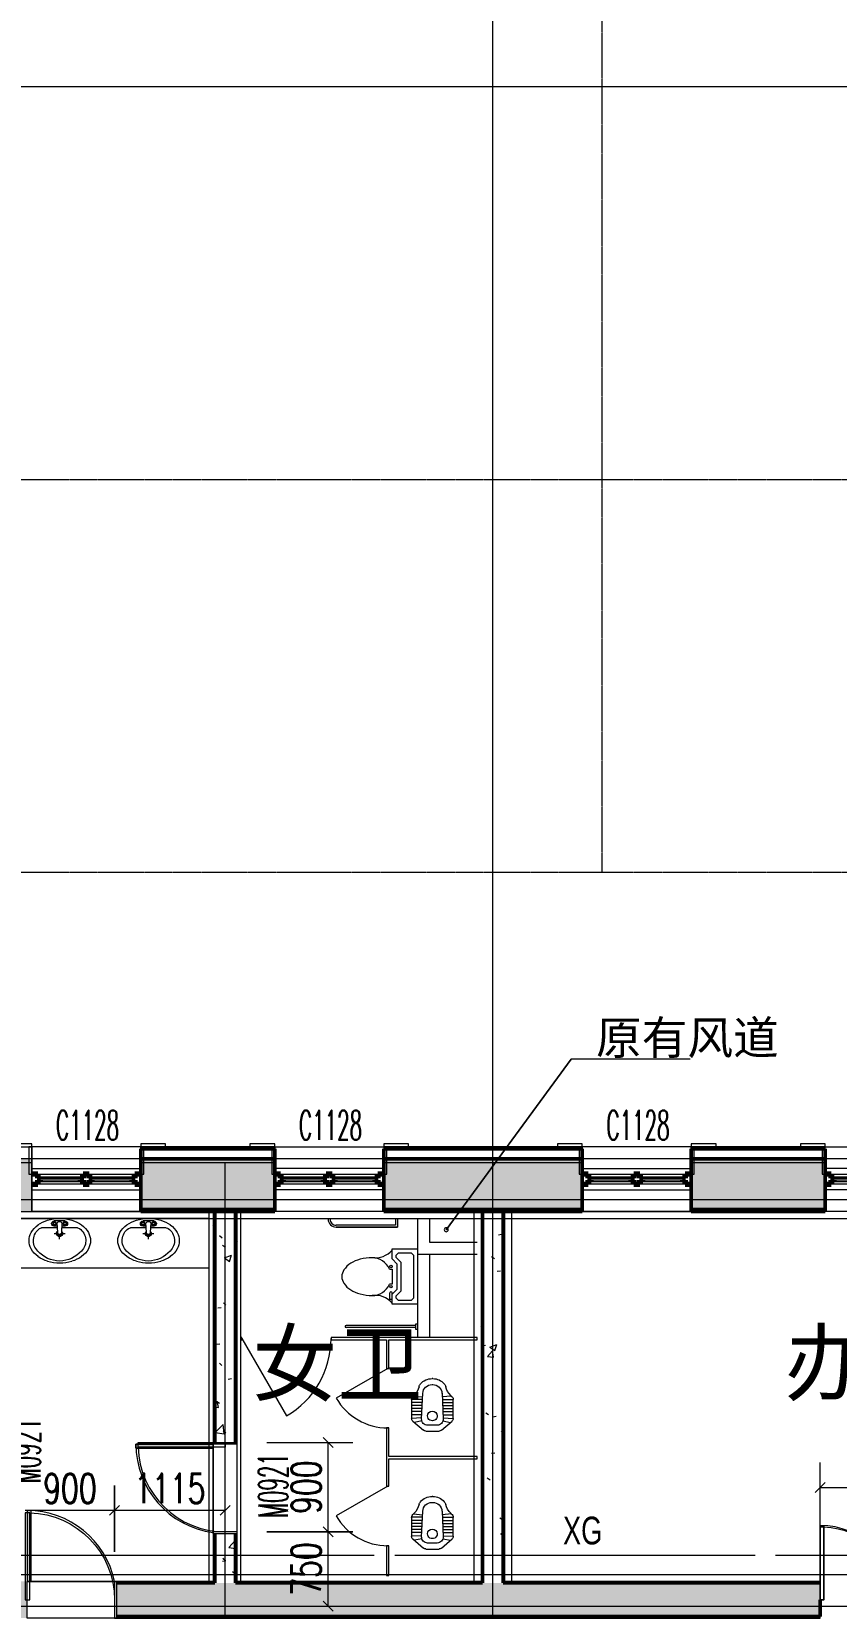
# Model space of a CAD drawing. Header units: millimetres. Extents: x -17321 to 106270, y -22341 to 35329.
# Drawn here: x 17950 to 26062, y 11179 to 27173 of the extents above; entities that cross this region are included whole.
import ezdxf

# ---------------------------------------------------------------- set-up
doc = ezdxf.new("R2010")
doc.units = ezdxf.units.MM
for name, pattern in [('IMPORT-DASHED', [7.5, 5, -2.5]), ('IMPORT-DOTE _2_', [0]), ('轴网线', [22.24, 12.7, -3.18, 3.18, -3.18])]:
    doc.linetypes.add(name, pattern=pattern)
for name, color, linetype, lineweight in [('A-DETL-GENF', 92, 'Continuous', 9), ('A-DOOR', 31, 'Continuous', 18), ('A-FLOR', 192, 'Continuous', 9), ('A-GENM', 13, 'Continuous', 18), ('A-GLAZ', 151, 'Continuous', 18), ('A-WALL', 113, 'Continuous', 50), ('A-WALL-FNSH', 113, 'Continuous', 50), ('A-WALL-PATT', 111, 'Continuous', 50), ('DIM_LEAD', 3, 'Continuous', 9), ('DOTE', 157, 'IMPORT-DOTE _2_', 9), ('LATRINE', 6, 'Continuous', 9), ('LVTRY', 6, 'Continuous', 9), ('PUB_DIM', 135, 'Continuous', 9), ('PUB_TEXT', 250, 'Continuous', 9), ('S-GRID', 1, 'Continuous', 13), ('SURFACE', 11, 'Continuous', 9), ('WALL', 250, 'Continuous', 9), ('WINDOW', 93, 'Continuous', 9), ('WINDOW_TEXT', 250, 'Continuous', 9), ('建筑布置', 127, 'Continuous', 9), ('抹灰', 120, 'Continuous', 9), ('烟道', 4, 'Continuous', 9), ('记者站1205_t3_2__3F导出_dwg', 8, 'Continuous', 9)]:
    doc.layers.add(name, color=color, linetype=linetype, lineweight=lineweight)
doc.styles.add('Arial_2', font='arial.ttf', dxfattribs={"height": 629.266735})
doc.styles.add('Arial_8', font='arial.ttf', dxfattribs={"width": 0.7, "height": 279.600661})
doc.styles.add('Simplex', font='simplex_.ttf', dxfattribs={"width": 0.494118, "height": 297.5})
doc.styles.add('Simplex_2', font='simplex_.ttf', dxfattribs={"width": 0.706, "height": 297.5})
doc.styles.add('Simplex_6', font='simplex_.ttf', dxfattribs={"height": 337.588652})
pattern_1 = [(0, (0, 0), (812.8, 203.2), [33.528, -576.072, 33.528, -576.072, -3251.2]), (0, (0, 0), (812.8, 203.2), [-1219.2, 33.528, -1185.672, 33.528, -576.072, -1422.4]), (0, (0, 0), (812.8, 203.2), [-3048, 33.528, -372.872, 33.528, -982.472]), (120, (304.8, 101.6), (-582.3764, 602.3054), [33.528, -576.072, 33.528, -576.072, -3251.2]), (120, (304.8, 101.6), (-582.3764, 602.3054), [-1219.2, 33.528, -1185.672, 33.528, -576.072, -1422.4]), (120, (304.8, 101.6), (-582.3764, 602.3054), [-3048, 33.528, -372.872, 33.528, -982.472]), (240, (406.4, 508), (-230.4236, -805.5054), [33.528, -576.072, 33.528, -576.072, -3251.2]), (240, (406.4, 508), (-230.4236, -805.5054), [-1219.2, 33.528, -1185.672, 33.528, -576.072, -1422.4]), (240, (406.4, 508), (-230.4236, -805.5054), [-3048, 33.528, -372.872, 33.528, -982.472])]
pattern_2 = [(50, (0, 0), (728.7365, -63.756), [76.2, -838.2]), (355, (0, 0), (-140.972, 764.228), [60.96, -670.56]), (100.451, (60.7, -5.3), (587.77, 700.467), [64.76, -712.36]), (46.184, (0, 203.2), (1084.316, -168.17), [114.3, -1257.3]), (96.636, (90.4, 189.2), (949.61, 989.71), [97.14, -1068.54]), (351.184, (0, 203.2), (949.62, 989.7), [91.44, -1005.84]), (21, (101.6, 152.4), (606.458, -409.061), [76.2, -838.2]), (326, (101.6, 152.4), (247.208, 736.753), [60.96, -670.56]), (71.451, (152.14, 118.3), (853.668, 327.685), [64.76, -712.36]), (37.5, (0, 0), (12.3547, 338.2201), [33.528, -628.904, 33.528, -647.192, -673.1]), (37.5, (0, 0), (12.3547, 338.2201), [-1343.152, 33.528, -639.572]), (7.5, (0, 0), (267.279, 400.722), [33.528, -354.584, 33.528, -613.664, -256.54]), (7.5, (0, 0), (267.279, 400.722), [-1035.304, 33.528, -223.012]), (327.5, (-226.57, 0), (542.3633, -22.9153), [33.528, -220.472, 33.528, -758.952, -1051.56]), (327.5, (-226.57, 0), (542.3633, -22.9153), [-1046.48, 33.528, -1018.032]), (317.5, (-328.17, 0), (592.517, 101.707), [33.528, -296.672, 33.528, -492.76, -746.76]), (317.5, (-328.17, 0), (592.517, 101.707), [-856.488, 33.528, -713.232])]

# ---------------------------------------------------------------- blocks, each defined once
blk = doc.blocks.new('TG-平开木门-双扇7 - M1521-1247899-建模-三层平面图')
at = {"layer": 'A-DOOR', "lineweight": 9}
for p, q in [((-750, 750), (-710, 750)), ((-750, 185), (-750, 750)), ((-710, 0), (-710, 750)), ((750, 750), (710, 750)), ((710, 0), (710, 750)), ((750, 185), (750, 750)), ((-750, 185), (-750, 0)), ((750, 185), (750, 0)), ((-710, 0), (-750, 0)), ((710, 0), (750, 0))]:
    blk.add_line(p, q, dxfattribs=at)
for centre, start, end in [((-750, 0), 360, 90), ((750, 0), 90, 180)]:
    blk.add_arc(centre, 750, start, end, dxfattribs=at)
blk = doc.blocks.new('单扇木门 - M0921-1248845-建模-三层平面图')
at = {"layer": 'A-DOOR'}
blk.add_hatch(color=256, dxfattribs=at).paths.add_polyline_path([(410, -185), (410, -900), (450, -900), (450, -185)], flags=0)
at = {"layer": 'A-DETL-GENF'}
for p, q in [((410, -185), (410, -900)), ((450, -900), (450, -185)), ((410, -900), (450, -900))]:
    blk.add_line(p, q, dxfattribs=at)
at = {"layer": 'A-DOOR'}
for p, q in [((-450, 185), (450, 185)), ((-450, -185), (-450, 185)), ((-450, 185), (450, 185)), ((450, 185), (450, -185)), ((450, -185), (-450, -185)), ((-450, -185), (450, -185)), ((410, -185), (410, -900)), ((450, -900), (450, -185)), ((410, -900), (450, -900))]:
    blk.add_line(p, q, dxfattribs=at)
at = {"layer": 'A-DOOR', "lineweight": 9}
blk.add_arc((450, 0), 900, 191.8931, 270, dxfattribs=at)
blk = doc.blocks.new('单扇木门 - M0921-1248545-建模-三层平面图')
at = {"layer": 'A-DOOR'}
blk.add_hatch(color=256, dxfattribs=at).paths.add_polyline_path([(410, 120), (450, 120), (450, 900), (410, 900)], flags=0)
at = {"layer": 'A-DETL-GENF'}
for p, q in [((410, 900), (410, 120)), ((450, 900), (410, 900)), ((450, 120), (450, 900))]:
    blk.add_line(p, q, dxfattribs=at)
at = {"layer": 'A-DOOR'}
for p, q in [((410, 120), (410, 900)), ((410, 900), (450, 900)), ((450, 900), (450, 120)), ((450, 120), (-450, 120)), ((-450, 120), (-450, -120)), ((-450, 120), (450, 120)), ((450, -120), (450, 120)), ((-450, -120), (450, -120)), ((-450, -120), (450, -120))]:
    blk.add_line(p, q, dxfattribs=at)
at = {"layer": 'A-DOOR', "lineweight": 9}
blk.add_arc((450, 0), 900, 90, 172.3345, dxfattribs=at)
blk = doc.blocks.new('C1128 - C1128-1314676-建模-三层平面图')
at = {"layer": 'A-GLAZ', "lineweight": 70}
for p, q in [((-490, 50), (-550, 50)), ((-490, 10), (-490, 50)), ((-460, 25), (-490, 25)), ((-490, 25), (-490, 10)), ((-460, 10), (-460, 25)), ((-30, 25), (-60, 25)), ((-60, 25), (-60, 10)), ((30, 50), (-30, 50)), ((-30, 50), (-30, 10)), ((-30, 10), (-30, 25)), ((30, 10), (30, 50)), ((60, 25), (30, 25)), ((30, 25), (30, 10)), ((60, 10), (60, 25)), ((490, 25), (460, 25)), ((460, 25), (460, 10)), ((550, 50), (490, 50)), ((490, 50), (490, 10)), ((490, 10), (490, 25)), ((-550, -50), (-490, -50)), ((-490, -50), (-490, -10)), ((-490, -10), (-490, -25)), ((-490, -25), (-460, -25)), ((-460, -25), (-460, -10)), ((-60, -10), (-60, -25)), ((-60, -25), (-30, -25)), ((-30, -10), (-30, -50)), ((-30, -25), (-30, -10)), ((-30, -50), (30, -50)), ((30, -50), (30, -10)), ((30, -10), (30, -25)), ((30, -25), (60, -25)), ((60, -25), (60, -10)), ((460, -10), (460, -25)), ((460, -25), (490, -25)), ((490, -10), (490, -50)), ((490, -25), (490, -10)), ((490, -50), (550, -50))]:
    blk.add_line(p, q, dxfattribs=at)
at = {"layer": 'A-GLAZ'}
for p, q in [((-490, 50), (-30, 50)), ((-490, 10), (-490, -10)), ((-490, 10), (-30, 10)), ((-490, 10), (-490, -10)), ((-460, 25), (-60, 25)), ((-30, -10), (-30, 10)), ((30, 50), (490, 50)), ((30, 10), (490, 10)), ((30, -10), (30, 10)), ((60, 25), (460, 25)), ((490, -10), (490, 10)), ((490, 10), (490, -10)), ((-30, -10), (-490, -10)), ((-30, -50), (-490, -50)), ((-60, -25), (-460, -25)), ((490, -10), (30, -10)), ((490, -50), (30, -50)), ((460, -25), (60, -25))]:
    blk.add_line(p, q, dxfattribs=at)
blk = doc.blocks.new('窗套 - 窗套-1435561-建模-三层平面图')
at = {"layer": 'A-GENM'}
for p, q in [((-550, 30), (-800, 30)), ((-800, 30), (-800, 0)), ((-800, 0), (-550, 0)), ((-550, 0), (-580, 0)), ((-580, 0), (-580, -275)), ((-550, 0), (-550, 30)), ((-550, -275), (-550, 0)), ((800, 30), (550, 30)), ((550, 30), (550, 0)), ((580, 0), (550, 0)), ((550, 0), (550, -275)), ((580, -275), (580, 0)), ((800, 0), (800, 30)), ((550, 0), (800, 0)), ((-580, -275), (-550, -275)), ((550, -275), (580, -275))]:
    blk.add_line(p, q, dxfattribs=at)
blk = doc.blocks.new('记者站1205_t3_2__3F导出_dwg__ArchTick-1307847-建模-三层平面图')
at = {"layer": 'PUB_DIM'}
blk.add_line((-0.5, -0.5), (0.5, 0.5), dxfattribs=at)
blk = doc.blocks.new('记者站1205_t3_2__3F导出_dwg_$TCHSYS$APDOOR2D-1307853-建模-三层平面图')
at = {"layer": 'WINDOW'}
blk.add_line((0.5, 0), (0, 0.866), dxfattribs=at)
blk.add_arc((0.5, 0), 1, 120, 180, dxfattribs=at)
blk = doc.blocks.new('记者站1205_t3_2__3F导出_dwg_$TCHSYS$APDOOR2D-1307855-建模-三层平面图')
at = {"layer": 'LATRINE'}
blk.add_line((0.5, 0), (0, 0.866), dxfattribs=at)
blk.add_arc((0.5, 0), 1, 120, 180, dxfattribs=at)
blk = doc.blocks.new('记者站1205_t3_2__3F导出_dwg_$TCHSYS$WIN2D-1307915-建模-三层平面图')
at = {"layer": 'WINDOW'}
for p, q in [((2596037, 447777), (2594937, 447777)), ((2596037, 447561), (2594937, 447561))]:
    blk.add_line(p, q, dxfattribs=at)
at = {"layer": 'WINDOW', "flags": 128}
blk.add_lwpolyline([(2596037, 447994), (2596037, 447344), (2594937, 447344), (2594937, 447994)], close=True, dxfattribs=at)
blk = doc.blocks.new('记者站1205_t3_2__3F导出_dwg_$TCHSYS$WIN2D-1307917-建模-三层平面图')
at = {"layer": 'WINDOW'}
for p, q in [((2592487, 447777), (2593587, 447777)), ((2592487, 447561), (2593587, 447561))]:
    blk.add_line(p, q, dxfattribs=at)
at = {"layer": 'WINDOW', "flags": 128}
blk.add_lwpolyline([(2592487, 447994), (2592487, 447344), (2593587, 447344), (2593587, 447994)], close=True, dxfattribs=at)
blk = doc.blocks.new('记者站1205_t3_2__3F导出_dwg_$DorLib2D$00000002-1307882-建模-三层平面图')
at = {"layer": 'WINDOW', "flags": 128}
for points in [[(-0.5, 0.4875), (-0.5, 0), (-0.475, 0), (-0.475, 0.4875)], [(0.5, 0.4875), (0.475, 0.4875), (0.475, 0), (0.5, 0)]]:
    blk.add_lwpolyline(points, close=True, dxfattribs=at)
at = {"layer": 'WINDOW'}
for centre, start, end in [((-0.4875, 0), 360, 88.53072), ((0.4875, 0), 91.46928, 180)]:
    blk.add_arc(centre, 0.4875, start, end, dxfattribs=at)
blk = doc.blocks.new('记者站1205_t3_2__3F导出_dwg_$DorLib2D$00000001-1307921-建模-三层平面图')
at = {"layer": 'WINDOW', "flags": 128}
blk.add_lwpolyline([(0.5, 0.975), (0.5, 0), (0.45, 0), (0.45, 0.975)], close=True, dxfattribs=at)
at = {"layer": 'WINDOW'}
blk.add_arc((0.475, 0), 0.975, 91.4693, 180, dxfattribs=at)
blk = doc.blocks.new('记者站1205_t3_2__3F导出_dwg_$TCHSYS$WIN2D-1307934-建模-三层平面图')
at = {"layer": 'WINDOW'}
for p, q in [((2586937, 447777), (2588037, 447777)), ((2586937, 447561), (2588037, 447561))]:
    blk.add_line(p, q, dxfattribs=at)
at = {"layer": 'WINDOW', "flags": 128}
blk.add_lwpolyline([(2586937, 447994), (2586937, 447344), (2588037, 447344), (2588037, 447994)], close=True, dxfattribs=at)
blk = doc.blocks.new('记者站1205_t3_2__3F导出_dwg_$DorLib2D$00000001-1307850-建模-三层平面图')
at = {"layer": 'WINDOW', "flags": 128}
blk.add_lwpolyline([(0.5, 0.975), (0.5, 0), (0.45, 0), (0.45, 0.975)], close=True, dxfattribs=at)
at = {"layer": 'WINDOW'}
blk.add_arc((0.475, 0), 0.975, 91.4693, 180, dxfattribs=at)
blk = doc.blocks.new('记者站1205_t3_2__3F导出_dwg_$TCHSYS$WIN2D-1307935-建模-三层平面图')
at = {"layer": 'WINDOW'}
for p, q in [((2590487, 447777), (2589387, 447777)), ((2590487, 447561), (2589387, 447561))]:
    blk.add_line(p, q, dxfattribs=at)
at = {"layer": 'WINDOW', "flags": 128}
blk.add_lwpolyline([(2590487, 447994), (2590487, 447344), (2589387, 447344), (2589387, 447994)], close=True, dxfattribs=at)
blk = doc.blocks.new('记者站1205_t3_2__3F导出_dwg_zxcewe-1307952-建模-三层平面图')
at = {"layer": '建筑布置'}
for p, q in [((494, 145), (494, -555)), ((514, 145), (514, -555))]:
    blk.add_line(p, q, dxfattribs=at)
at = {"layer": '建筑布置', "flags": 128}
for points in [[(178, -89), (127, -38), (-127, -38), (-178, -89), (-279, -89), (-279, 165), (279, 165), (279, -89), (178, -89), (165, -89)], [(479, 165), (479, 145), (529, 145), (529, 165)], [(-579, -35), (-499, -35), (-499, -655), (-499, -35)], [(-579, -55), (-519, -55), (-519, -655)], [(-76, -118), (-76, -89), (76, -89), (76, -118)], [(229, -89), (229, -114), (165, -114)]]:
    blk.add_lwpolyline(points, dxfattribs=at)
blk.add_lwpolyline([(194, -51), (143, 0), (-143, 0), (-194, -51), (-216, -51), (-241, -25), (-241, 102), (-216, 127), (216, 127), (241, 102), (241, -25), (216, -51)], close=True, dxfattribs=at)
at = {"layer": '建筑布置'}
for centre in [(-102, -102), (102, -102)]:
    blk.add_circle(centre, 12.7, dxfattribs=at)
for centre, radius, start, end in [((-417, -261), 228, 352.2011, 48.911), ((0, -292), 191, 113.5782, 180), ((0, -292), 191, 360, 66.4218), ((165, -102), 12.7, 90, 270), ((417, -261), 228, 131.089, 187.7989), ((296, -292), 486, 180, 194.5143), ((-296, -292), 486, 345.4857, 360), ((150, -330), 335, 194.5143, 212.0054), ((-150, -330), 335, 327.9946, 345.4857), ((58, -387), 227, 212.0054, 236.4659), ((0, -475), 122, 236.4659, 270), ((0, -475), 122, 270, 303.5341), ((-58, -387), 227, 303.5341, 327.9946), ((504, -555), 10, 180, 360), ((-579, -655), 60, 270, 0), ((-579, -655), 80, 270, 0)]:
    blk.add_arc(centre, radius, start, end, dxfattribs=at)
blk = doc.blocks.new('记者站1205_t3_2__3F导出_dwg_df4bv-1307957-建模-三层平面图')
at = {"layer": 'DOTE', "linetype": 'Continuous'}
blk.add_line((1983677, 76934), (1983677, 81524), dxfattribs=at)
at = {"layer": '烟道', "color": 2, "linetype": 'IMPORT-DASHED'}
for p, q in [((1977527, 80964), (2000857, 80964)), ((1986187, 77304), (1986187, 81034)), ((1986567, 77304), (1986567, 81034)), ((1977527, 77374), (2000857, 77374))]:
    blk.add_line(p, q, dxfattribs=at)
at = {"layer": '烟道', "color": 2}
for p, q in [((1983517, 77304), (1983517, 81034)), ((1983837, 77304), (1983837, 81034))]:
    blk.add_line(p, q, dxfattribs=at)
at = {"layer": '烟道', "color": 2, "flags": 128}
blk.add_lwpolyline([(2006477, 85464), (2000567, 85464), (2000567, 81564), (1977687, 81564), (1977687, 92784), (1963367, 92784), (1963367, 67344), (2000567, 67344), (2000567, 65344), (2014987, 65344), (2014987, 67344), (2052187, 67344), (2052187, 92784), (2037867, 92784), (2037867, 81564), (2014987, 81564), (2014987, 85464), (2009077, 85464)], dxfattribs=at)
blk = doc.blocks.new('记者站1205_t3_2__3F导出_dwg_$lvtry$00000174-1307958-建模-三层平面图')
at = {"layer": 'LVTRY'}
for p, q in [((-179, -96), (-17, -96)), ((-14, -152), (-54, -152)), ((-52, -25), (56, -25)), ((-52, -78), (-20, -78)), ((-22, -44), (-17, -142)), ((58, -152), (18, -152)), ((21, -142), (26, -44)), ((21, -96), (183, -96)), ((24, -78), (56, -78)), ((2, -208), (2, -161))]:
    blk.add_line(p, q, dxfattribs=at)
for centre, radius in [((-52, -52), 19.4), ((-52, -52), 12.6), ((56, -52), 19.4), ((56, -52), 12.6)]:
    blk.add_circle(centre, radius, dxfattribs=at)
for centre, radius, start, end in [((-144, -225), 166, 150.2994, 180), ((-75, -265), 246, 125.9862, 150.2994), ((-114, -224), 148, 125.2171, 225.4044), ((-30, -327), 323, 106.7409, 125.9862), ((-179, -131), 35.1, 90, 125.2171), ((0, -426), 426, 90, 106.7409), ((-52, -52), 26.5, 90, 270), ((2, -152), 30.9, 129.8713, 50.1287), ((2, -62), 29.9, 37.4402, 142.5598), ((2, -142), 19.1, 180, 360), ((2, -152), 19.3, 163.9274, 16.0726), ((0, -426), 426, 73.2591, 90), ((56, -52), 26.5, 270, 90), ((30, -327), 323, 54.0138, 73.2591), ((183, -131), 35.1, 54.7829, 90), ((118, -224), 148, 314.5956, 54.7829), ((75, -265), 246, 29.7006, 54.0138), ((144, -225), 166, 0, 29.7006), ((-144, -225), 166, 180, 209.7006), ((-75, -186), 246, 209.7006, 234.0138), ((75, -186), 246, 305.9862, 330.2994), ((144, -225), 166, 330.2994, 360), ((-30, -123), 323, 234.0138, 253.2591), ((6, -130), 300, 221.743, 269.243), ((0, -25), 426, 253.2591, 270), ((0, -25), 426, 270, 286.7409), ((-2, -130), 300, 270.757, 318.257), ((30, -123), 323, 286.7409, 305.9862)]:
    blk.add_arc(centre, radius, start, end, dxfattribs=at)
blk = doc.blocks.new('记者站1205_t3_2__3F导出_dwg_$lvtry$00000203-1307962-建模-三层平面图')
at = {"layer": 'LVTRY'}
for p, q in [((-210, -318), (-210, -128)), ((-109, -134), (-210, -128)), ((-198, -101), (-90, -9)), ((-106, -103), (-182, -88)), ((-109, -124), (-97, -382)), ((-67, 0), (67, 0)), ((48, -60), (-48, -60)), ((90, -9), (198, -101)), ((97, -382), (109, -124)), ((106, -103), (182, -88)), ((109, -134), (210, -128)), ((210, -128), (210, -318)), ((-107, -166), (-210, -166)), ((-106, -197), (-210, -197)), ((-104, -227), (-210, -227)), ((-103, -258), (-210, -258)), ((-101, -289), (-210, -289)), ((101, -289), (210, -289)), ((103, -258), (210, -258)), ((104, -227), (210, -227)), ((106, -197), (210, -197)), ((107, -166), (210, -166)), ((-100, -320), (-210, -320)), ((-191, -354), (-99, -345)), ((-4, -470), (4, -470)), ((191, -354), (99, -345)), ((100, -320), (210, -320)), ((4, -530), (-4, -530))]:
    blk.add_line(p, q, dxfattribs=at)
for centre, radius, start, end in [((-174, -128), 35.9, 130.7002, 180), ((-48, -121), 61, 90, 182.693), ((-67, -36), 35.9, 90, 130.7002), ((0, -153), 48.6, 360, 180), ((0, -153), 48.6, 180, 360), ((48, -121), 61, 357.307, 90), ((67, -36), 35.9, 49.2998, 90), ((174, -128), 35.9, 0, 49.2998), ((-166, -318), 43.9, 180, 235.8855), ((166, -318), 43.9, 304.1145, 0), ((-215, -391), 43.9, 45.2192, 55.8855), ((-315, -491), 185, 13.4062, 45.2192), ((-68, -432), 68.7, 193.4062, 220.7841), ((-4, -377), 153, 220.7841, 270), ((-4, -377), 92.8, 182.693, 270), ((4, -377), 92.8, 270, 357.307), ((4, -377), 153, 270, 319.2159), ((68, -432), 68.7, 319.2159, 346.5938), ((315, -491), 185, 134.7808, 166.5938), ((215, -391), 43.9, 124.1145, 134.7808)]:
    blk.add_arc(centre, radius, start, end, dxfattribs=at)
blk = doc.blocks.new('记者站1205_t3_2__3F导出_dwg-1307846-建模-三层平面图')
at = {"color": 2, "lineweight": 9}
for p, q in [((2590390, 443874), (2586697, 443874)), ((2594230, 443874), (2590597, 443874)), ((2598070, 443874), (2594437, 443874))]:
    blk.add_line(p, q, dxfattribs=at)
at = {"layer": 'DIM_LEAD', "flags": 128}
blk.add_lwpolyline([(2593577, 448878), (2592375, 448878), (2591116, 447160), (2592375, 448878)], dxfattribs=at)
at = {"layer": 'DIM_LEAD'}
for start, end in [(135, 315), (315, 135)]:
    blk.add_arc((2591116, 447160), 20, start, end, dxfattribs=at)
at = {"layer": 'DOTE', "linetype": 'Continuous'}
for p, q in [((2591587, 443264), (2591587, 460054)), ((2567617, 458684), (2658357, 458684)), ((2567617, 447464), (2658357, 447464)), ((2567617, 443364), (2658357, 443364))]:
    blk.add_line(p, q, dxfattribs=at)
at = {"layer": 'LATRINE', "flags": 128}
for points in [[(2589047, 446049), (2589055, 446049), (2589055, 446074), (2589047, 446074)], [(2591427, 446049), (2591427, 446074), (2590527, 446074), (2589955, 446074), (2589955, 446049), (2590514, 446049), (2590514, 445762), (2590539, 445762), (2590539, 446049)], [(2590539, 443674), (2590539, 443974), (2590514, 443974), (2590514, 443674)]]:
    blk.add_lwpolyline(points, close=True, dxfattribs=at)
blk.add_lwpolyline([(2590514, 444874), (2590514, 444574), (2590539, 444574), (2590539, 444849), (2591427, 444849), (2591427, 444874), (2590539, 444874), (2590539, 445162), (2590514, 445162), (2590514, 444862)], dxfattribs=at)
at = {"layer": 'LVTRY', "flags": 128}
blk.add_lwpolyline([(2586547, 447274), (2586547, 446774), (2588727, 446774), (2588727, 447274)], close=True, dxfattribs=at)
at = {"layer": 'PUB_DIM'}
for p, q in [((2589307, 445014), (2590175, 445014)), ((2594887, 443914), (2594887, 444812)), ((2588887, 443914), (2588887, 444581)), ((2589307, 443364), (2590175, 443364))]:
    blk.add_line(p, q, dxfattribs=at)
at = {"layer": 'PUB_DIM', "flags": 128}
for points in [[(2589925, 443364), (2589925, 444114), (2589925, 445014)], [(2594887, 444562), (2596387, 444562), (2599587, 444562), (2604787, 444562), (2605787, 444562)], [(2586872, 444331), (2587772, 444331), (2588887, 444331)]]:
    blk.add_lwpolyline(points, dxfattribs=at)
for points in [[(2587772, 444581), (2587772, 443914)], [(2590175, 444114), (2589307, 444114)]]:
    blk.add_lwpolyline(points, close=True, dxfattribs=at)
at = {"layer": 'SURFACE', "flags": 128}
for points in [[(2588037, 447834), (2588037, 447994), (2588887, 447994), (2589387, 447994), (2589387, 447834)], [(2592487, 447834), (2592487, 447994), (2591587, 447994), (2590487, 447994), (2590487, 447834)], [(2594937, 447834), (2594937, 447994), (2593587, 447994), (2593587, 447834)]]:
    blk.add_lwpolyline(points, dxfattribs=at)
at = {"layer": 'WALL', "flags": 128}
for points in [[(2586387, 447834), (2585587, 447834), (2585587, 447344), (2586267, 447344), (2586267, 445364), (2586507, 445364), (2586507, 447344), (2586937, 447344), (2586937, 447834)], [(2591467, 443614), (2589007, 443614), (2589007, 444114), (2588767, 444114), (2588767, 443614), (2587772, 443614), (2587772, 443244), (2588887, 443244), (2591587, 443244), (2594887, 443244), (2594887, 443614), (2591707, 443614), (2591707, 447344), (2592487, 447344), (2592487, 447834), (2591587, 447834), (2590487, 447834), (2590487, 447344), (2591467, 447344)], [(2588887, 447834), (2588037, 447834), (2588037, 447344), (2588767, 447344), (2588767, 445014), (2589007, 445014), (2589007, 447344), (2589387, 447344), (2589387, 447834)], [(2593587, 447344), (2594937, 447344), (2594937, 447834), (2593587, 447834)]]:
    blk.add_lwpolyline(points, close=True, dxfattribs=at)
at = {"layer": '建筑布置', "color": 3, "flags": 128}
for points in [[(2590827, 447274), (2590827, 446914), (2591427, 446914)], [(2590947, 447274), (2590947, 447034), (2591427, 447034)]]:
    blk.add_lwpolyline(points, dxfattribs=at)
at = {"layer": '抹灰'}
for p, q in [((2590827, 447034), (2590827, 446074)), ((2590947, 446914), (2590947, 446074))]:
    blk.add_line(p, q, dxfattribs=at)
for name, p in [('记者站1205_t3_2__3F导出_dwg_df4bv-1307957-建模-三层平面图', (605210, 366310)), ('记者站1205_t3_2__3F导出_dwg_$TCHSYS$WIN2D-1307934-建模-三层平面图', (0, 0)), ('记者站1205_t3_2__3F导出_dwg_$TCHSYS$WIN2D-1307935-建模-三层平面图', (0, 0)), ('记者站1205_t3_2__3F导出_dwg_$TCHSYS$WIN2D-1307917-建模-三层平面图', (0, 0)), ('记者站1205_t3_2__3F导出_dwg_$TCHSYS$WIN2D-1307915-建模-三层平面图', (0, 0))]:
    blk.add_blockref(name, p)
at = {"extrusion": (0, 0, -1), "zscale": -1}
for p in [(-2587220, 447274), (-2588115, 447274)]:
    blk.add_blockref('记者站1205_t3_2__3F导出_dwg_$lvtry$00000174-1307958-建模-三层平面图', p, dxfattribs=at)
at = {"rotation": 270.0014955009168}
blk.add_blockref('记者站1205_t3_2__3F导出_dwg_zxcewe-1307952-建模-三层平面图', (2590661, 446687), dxfattribs=at)
for name, p, xscale, yscale, zscale, rotation in [('记者站1205_t3_2__3F导出_dwg_$TCHSYS$APDOOR2D-1307853-建模-三层平面图', (2589505, 446062), 900, 900, -900, 180), ('记者站1205_t3_2__3F导出_dwg_$TCHSYS$APDOOR2D-1307855-建模-三层平面图', (2590527, 445462), 600, 600, 600, 90), ('记者站1205_t3_2__3F导出_dwg_$DorLib2D$00000001-1307921-建模-三层平面图', (2588887, 444564), 900, 900, -900, 89.99999999999999), ('记者站1205_t3_2__3F导出_dwg__ArchTick-1307847-建模-三层平面图', (2589925, 445014), 100, 100, 100, 90), ('记者站1205_t3_2__3F导出_dwg_$TCHSYS$APDOOR2D-1307855-建模-三层平面图', (2590527, 444274), 600, 600, 600, 90), ('记者站1205_t3_2__3F导出_dwg__ArchTick-1307847-建模-三层平面图', (2594887, 444562), 100, 100, 100, 180), ('记者站1205_t3_2__3F导出_dwg__ArchTick-1307847-建模-三层平面图', (2587772, 444331), 100, 100, 100, 180), ('记者站1205_t3_2__3F导出_dwg__ArchTick-1307847-建模-三层平面图', (2589925, 444114), 100, 100, 100, 270), ('记者站1205_t3_2__3F导出_dwg__ArchTick-1307847-建模-三层平面图', (2589925, 444114), 100, 100, 100, 90), ('记者站1205_t3_2__3F导出_dwg__ArchTick-1307847-建模-三层平面图', (2589925, 443364), 100, 100, 100, 270)]:
    blk.add_blockref(name, p, dxfattribs=dict(xscale=xscale, yscale=yscale, zscale=zscale, rotation=rotation))
at = {"extrusion": (0, 0, -1), "zscale": -1, "rotation": 180}
for p in [(-2590977, 445129), (-2590977, 443941)]:
    blk.add_blockref('记者站1205_t3_2__3F导出_dwg_$lvtry$00000203-1307962-建模-三层平面图', p, dxfattribs=at)
for name, p, xscale, yscale, zscale in [('记者站1205_t3_2__3F导出_dwg__ArchTick-1307847-建模-三层平面图', (2587772, 444331), 100, 100, 100), ('记者站1205_t3_2__3F导出_dwg__ArchTick-1307847-建模-三层平面图', (2588887, 444331), 100, 100, 100), ('记者站1205_t3_2__3F导出_dwg_$DorLib2D$00000002-1307882-建模-三层平面图', (2595637, 443429), 1500, 1500, 1500)]:
    blk.add_blockref(name, p, dxfattribs=dict(xscale=xscale, yscale=yscale, zscale=zscale))
at = {"extrusion": (0, 0, -1), "xscale": 900, "yscale": 900, "zscale": 900}
blk.add_blockref('记者站1205_t3_2__3F导出_dwg_$DorLib2D$00000001-1307850-建模-三层平面图', (-2587322, 443429), dxfattribs=at)
at = {"layer": 'PUB_DIM', "color": 7, "char_height": 297.5, "width": 688.42, "attachment_point": 2, "rotation": 90, "line_spacing_factor": 1.125731, "style": 'Simplex_2'}
for s, insert in [('900', (2589556, 444564)), ('750', (2589556, 443739))]:
    blk.add_mtext(s, dxfattribs=dict(at, insert=insert))
at = {"layer": 'PUB_DIM', "color": 7, "char_height": 297.5, "attachment_point": 2, "line_spacing_factor": 1.125731, "style": 'Simplex_2'}
for s, insert, width in [('900', (2587322, 444699), 688.42), ('1115', (2588329, 444699), 778.06)]:
    blk.add_mtext(s, dxfattribs=dict(at, insert=insert, width=width))
at = {"layer": 'PUB_TEXT', "color": 7, "attachment_point": 1}
for s, insert, char_height, width, line_spacing_factor, style in [('原有风道', (2592627, 449265), 337.6, 2180.97, 1.125731, 'Simplex_6'), ('XG', (2592294, 444267), 279.6, 362.32, 0.941778, 'Arial_8')]:
    blk.add_mtext(s, dxfattribs=dict(at, insert=insert, char_height=char_height, width=width, line_spacing_factor=line_spacing_factor, style=style))
at = {"layer": 'PUB_TEXT', "color": 155, "char_height": 629.3, "attachment_point": 1, "line_spacing_factor": 0.941778, "style": 'Arial_2'}
for s, insert, width in [('女卫', (2589160, 446124), 2364.34), ('女卫', (2589160, 446124), 2364.34), ('办公室（4人）', (2594528, 446132), 7684.12)]:
    blk.add_mtext(s, dxfattribs=dict(at, insert=insert, width=width))
at = {"layer": 'WINDOW_TEXT', "color": 37, "char_height": 297.5, "width": 785.23, "attachment_point": 1, "line_spacing_factor": 1.125731, "style": 'Simplex'}
for insert in [(2587182, 448362), (2589632, 448362), (2592732, 448362)]:
    blk.add_mtext('C1128', dxfattribs=dict(at, insert=insert))
at = {"layer": 'WINDOW_TEXT', "color": 7, "char_height": 297.5, "width": 810.33, "attachment_point": 1, "rotation": 90, "line_spacing_factor": 1.125731, "style": 'Simplex'}
for insert in [(2586727, 444603), (2589222, 444253)]:
    blk.add_mtext('M0921', dxfattribs=dict(at, insert=insert))

msp = doc.modelspace()

# ---------------------------------------------------------------- hatches: boundary and pattern name
at = {"layer": 'A-WALL-PATT', "lineweight": 9}
h = msp.add_hatch(dxfattribs=at)
h.set_pattern_fill('FP_2', color=256, style=0, pattern_type=2)
h.set_pattern_definition(pattern_2)
h.paths.add_polyline_path([(37300, 15300), (37300, 15810), (35050, 15810), (35050, 15300), (36336, 15300)], flags=0)
h.paths.add_polyline_path([(31500, 15300), (31500, 15810), (29500, 15810), (29500, 15300), (30696, 15300)], flags=0)
h.paths.add_polyline_path([(32600, 15300), (33950, 15300), (33950, 15810), (32600, 15810)], flags=0)
h.paths.add_polyline_path([(28400, 15300), (28400, 15810), (27050, 15810), (27050, 15300), (27877, 15300)], flags=0)
h.paths.add_polyline_path([(22237, 15300), (23500, 15300), (23500, 15810), (21500, 15810), (21500, 15300)], flags=0)
h.paths.add_polyline_path([(24600, 15300), (25950, 15300), (25950, 15810), (24600, 15810)], flags=0)
h.paths.add_polyline_path([(20400, 15300), (20400, 15810), (19050, 15810), (19050, 15300), (19417, 15300)], flags=0)
h.paths.add_polyline_path([(14030, 15300), (15500, 15300), (15500, 15810), (13910, 15810), (13910, 15300)], flags=0)
h.paths.add_polyline_path([(16600, 15300), (17950, 15300), (17950, 15810), (16600, 15810)], flags=0)
h = msp.add_hatch(dxfattribs=at)
h.set_pattern_fill('FP_1', color=256, style=0, pattern_type=2)
h.set_pattern_definition(pattern_1)
h.paths.add_polyline_path([(30495, 15280), (31500, 15280), (31500, 15300), (29500, 15300), (29500, 15280), (30480, 15280)], flags=0)
h.paths.add_polyline_path([(27877, 15280), (28400, 15280), (28400, 15300), (27050, 15300), (27050, 15280)], flags=0)
h.paths.add_polyline_path([(37320, 15280), (37320, 15300), (35050, 15300), (35050, 15280), (37030, 15280)], flags=0)
h.paths.add_polyline_path([(33516, 15280), (33950, 15280), (33950, 15300), (32600, 15300), (32600, 15280)], flags=0)
h.paths.add_polyline_path([(19780, 15280), (20400, 15280), (20400, 15300), (19050, 15300), (19050, 15280), (19417, 15280)], flags=0)
h.paths.add_polyline_path([(22480, 15280), (23500, 15280), (23500, 15300), (21500, 15300), (21500, 15280), (22237, 15280)], flags=0)
h.paths.add_polyline_path([(24600, 15280), (25950, 15280), (25950, 15300), (24600, 15300)], flags=0)
h.paths.add_polyline_path([(13778, 15280), (15500, 15280), (15500, 15300), (13400, 15300), (13400, 15280), (13750, 15280)], flags=0)
h.paths.add_polyline_path([(17280, 15280), (17950, 15280), (17950, 15300), (16600, 15300), (16600, 15280)], flags=0)
h = msp.add_hatch(dxfattribs=at)
h.set_pattern_fill('FP_1', color=256, style=0, pattern_type=2)
h.set_pattern_definition(pattern_1)
h.paths.add_polyline_path([(19780, 11550), (19795, 11550), (19795, 12035), (19780, 12035)], flags=0)
h.paths.add_polyline_path([(19795, 12935), (19795, 15280), (19780, 15280), (19780, 12935)], flags=0)
h = msp.add_hatch(dxfattribs=at)
h.set_pattern_fill('FP_2', color=256, style=0, pattern_type=2)
h.set_pattern_definition(pattern_2)
h.paths.add_polyline_path([(19795, 11535), (20005, 11535), (20005, 12035), (19795, 12035), (19795, 11550)], flags=0)
h.paths.add_polyline_path([(19795, 12935), (20005, 12935), (20005, 15280), (19795, 15280), (19795, 15279)], flags=0)
h = msp.add_hatch(dxfattribs=at)
h.set_pattern_fill('FP_1', color=256, style=0, pattern_type=2)
h.set_pattern_definition(pattern_1)
h.paths.add_polyline_path([(20005, 11550), (20020, 11550), (20020, 12035), (20005, 12035)], flags=0)
h.paths.add_polyline_path([(20020, 12935), (20020, 15280), (20005, 15280), (20005, 12935)], flags=0)
h = msp.add_hatch(dxfattribs=at)
h.set_pattern_fill('FP_1', color=256, style=0, pattern_type=2)
h.set_pattern_definition(pattern_1)
h.paths.add_polyline_path([(22495, 11550), (22495, 15280), (22480, 15280), (22480, 11550)], flags=0)
h = msp.add_hatch(dxfattribs=at)
h.set_pattern_fill('FP_2', color=256, style=0, pattern_type=2)
h.set_pattern_definition(pattern_2)
h.paths.add_polyline_path([(22705, 11535), (22705, 15280), (22495, 15280), (22495, 11535)], flags=0)
h = msp.add_hatch(dxfattribs=at)
h.set_pattern_fill('FP_1', color=256, style=0, pattern_type=2)
h.set_pattern_definition(pattern_1)
h.paths.add_polyline_path([(22720, 11550), (22720, 15280), (22705, 15280), (22705, 11550)], flags=0)
h = msp.add_hatch(dxfattribs=at)
h.set_pattern_fill('FP_2', color=256, style=0, pattern_type=2)
h.set_pattern_definition(pattern_2)
h.paths.add_polyline_path([(36790, 11195), (37370, 11195), (37370, 11535), (36790, 11535)], flags=0)
h.paths.add_polyline_path([(32106, 11195), (35790, 11195), (35790, 11535), (27400, 11535), (27400, 11195)], flags=0)
h.paths.add_polyline_path([(25900, 11195), (25900, 11535), (18805, 11535), (18805, 11195), (25891, 11195)], flags=0)
h.paths.add_polyline_path([(15187, 11195), (17905, 11195), (17905, 11535), (13735, 11535), (13735, 11195), (13750, 11195)], flags=0)
h = msp.add_hatch(dxfattribs=at)
h.set_pattern_fill('FP_1', color=256, style=0, pattern_type=2)
h.set_pattern_definition(pattern_1)
h.paths.add_polyline_path([(36790, 11535), (37030, 11535), (37030, 11550), (36790, 11550)], flags=0)
h.paths.add_polyline_path([(25900, 11535), (25900, 11550), (22705, 11550), (22705, 11535)], flags=0)
h.paths.add_polyline_path([(27400, 11535), (30495, 11535), (30495, 11550), (27400, 11550)], flags=0)
h.paths.add_polyline_path([(30705, 11535), (35790, 11535), (35790, 11550), (30705, 11550)], flags=0)
h.paths.add_polyline_path([(18805, 11535), (19795, 11535), (19795, 11550), (18805, 11550)], flags=0)
h.paths.add_polyline_path([(17295, 11535), (17295, 11550), (13750, 11550), (13750, 11535), (15187, 11535)], flags=0)
h.paths.add_polyline_path([(20005, 11535), (22495, 11535), (22495, 11550), (20005, 11550)], flags=0)
h.paths.add_polyline_path([(17505, 11535), (17905, 11535), (17905, 11550), (17505, 11550)], flags=0)
h = msp.add_hatch(dxfattribs=at)
h.set_pattern_fill('FP_1', color=256, style=0, pattern_type=2)
h.set_pattern_definition(pattern_1)
h.paths.add_polyline_path([(37385, 11180), (37385, 11195), (36790, 11195), (36790, 11180)], flags=0)
h.paths.add_polyline_path([(32106, 11180), (35790, 11180), (35790, 11195), (27400, 11195), (27400, 11180)], flags=0)
h.paths.add_polyline_path([(20827, 11180), (25900, 11180), (25900, 11195), (18805, 11195), (18805, 11180)], flags=0)
h.paths.add_polyline_path([(17905, 11180), (17905, 11195), (13395, 11195), (13395, 11180), (15187, 11180)], flags=0)

# ---------------------------------------------------------------- linework, layer by layer
at = {"layer": 'A-FLOR'}
for p, q in [((19050, 15280), (17950, 15280)), ((21500, 15280), (20400, 15280)), ((24600, 15280), (23500, 15280)), ((27050, 15280), (25950, 15280))]:
    msp.add_line(p, q, dxfattribs=at)
at = {"layer": 'A-WALL', "color": 7}
for p, q in [((19050, 15910), (19050, 15280)), ((20400, 15910), (19050, 15910)), ((20400, 15280), (20400, 15910)), ((21500, 15910), (21500, 15280)), ((23500, 15910), (21500, 15910)), ((23500, 15280), (23500, 15910)), ((24600, 15910), (24600, 15280)), ((25950, 15910), (24600, 15910)), ((25950, 15280), (25950, 15910)), ((19050, 15280), (19780, 15280)), ((19795, 12935), (19795, 15280)), ((20005, 12935), (20005, 15280)), ((20020, 15280), (20400, 15280)), ((21500, 15280), (22480, 15280)), ((22495, 11535), (22495, 15280)), ((22705, 11535), (22705, 15280)), ((22720, 15280), (23500, 15280)), ((24600, 15280), (25950, 15280)), ((19795, 11535), (19795, 12035)), ((20005, 11535), (20005, 12035)), ((19795, 11535), (18805, 11535)), ((22495, 11535), (20005, 11535)), ((25900, 11535), (22705, 11535)), ((25900, 11195), (25900, 11365)), ((25900, 11195), (18805, 11195))]:
    msp.add_line(p, q, dxfattribs=at)
at = {"layer": 'A-WALL'}
for p, q in [((20400, 15810), (19050, 15810)), ((23500, 15810), (21500, 15810)), ((25950, 15810), (24600, 15810)), ((20400, 15300), (19050, 15300)), ((20005, 15280), (19795, 15280)), ((23500, 15300), (21500, 15300)), ((22705, 15280), (22495, 15280)), ((25950, 15300), (24600, 15300))]:
    msp.add_line(p, q, dxfattribs=at)
at = {"layer": 'A-WALL-FNSH', "color": 250, "lineweight": 9}
for p, q in [((20400, 15930), (19050, 15930)), ((19050, 15930), (19050, 15910)), ((20400, 15910), (20400, 15930)), ((23500, 15930), (21500, 15930)), ((21500, 15930), (21500, 15910)), ((23500, 15910), (23500, 15930)), ((25950, 15930), (24600, 15930)), ((24600, 15930), (24600, 15910)), ((25950, 15910), (25950, 15930)), ((19780, 15280), (19780, 12935)), ((20020, 12935), (20020, 15280)), ((22480, 15280), (22480, 11550)), ((22720, 11550), (22720, 15280)), ((19780, 12035), (19780, 11550)), ((20020, 11550), (20020, 12035)), ((19780, 11550), (18805, 11550)), ((22480, 11550), (20020, 11550)), ((25900, 11550), (22720, 11550)), ((18805, 11180), (25900, 11180)), ((25900, 11180), (25900, 11195))]:
    msp.add_line(p, q, dxfattribs=at)
at = {"layer": 'S-GRID', "linetype": '轴网线'}
for p, q in [((22600, 11200), (22600, 33190)), ((23700, 18700), (23700, 33190)), ((-8370, 26620), (89370, 26620)), ((15530, 22660), (31130, 22660)), ((15530, 18700), (31130, 18700)), ((-8370, 15400), (89370, 15400)), ((-8370, 11300), (89370, 11300))]:
    msp.add_line(p, q, dxfattribs=at)

# ---------------------------------------------------------------- block references
at = {"layer": 'A-DOOR'}
for name, p, rotation in [('单扇木门 - M0921-1248545-建模-三层平面图', (19900, 12485), 89.99999999999991), ('单扇木门 - M0921-1248845-建模-三层平面图', (18355, 11365), 180)]:
    msp.add_blockref(name, p, dxfattribs=dict(at, rotation=rotation))
msp.add_blockref('TG-平开木门-双扇7 - M1521-1247899-建模-三层平面图', (26650, 11365), dxfattribs=at)
at = {"layer": 'A-GENM'}
for p in [(18500, 15930), (20950, 15930), (24050, 15930), (26500, 15930)]:
    msp.add_blockref('窗套 - 窗套-1435561-建模-三层平面图', p, dxfattribs=at)
at = {"layer": 'A-GLAZ', "rotation": 180}
for p in [(18500, 15605), (20950, 15605), (24050, 15605), (26500, 15605)]:
    msp.add_blockref('C1128 - C1128-1314676-建模-三层平面图', p, dxfattribs=at)
at = {"layer": '记者站1205_t3_2__3F导出_dwg', "color": 4}
msp.add_blockref('记者站1205_t3_2__3F导出_dwg-1307846-建模-三层平面图', (-2568987, -432064), dxfattribs=at)

doc.saveas('drawing.dxf')
